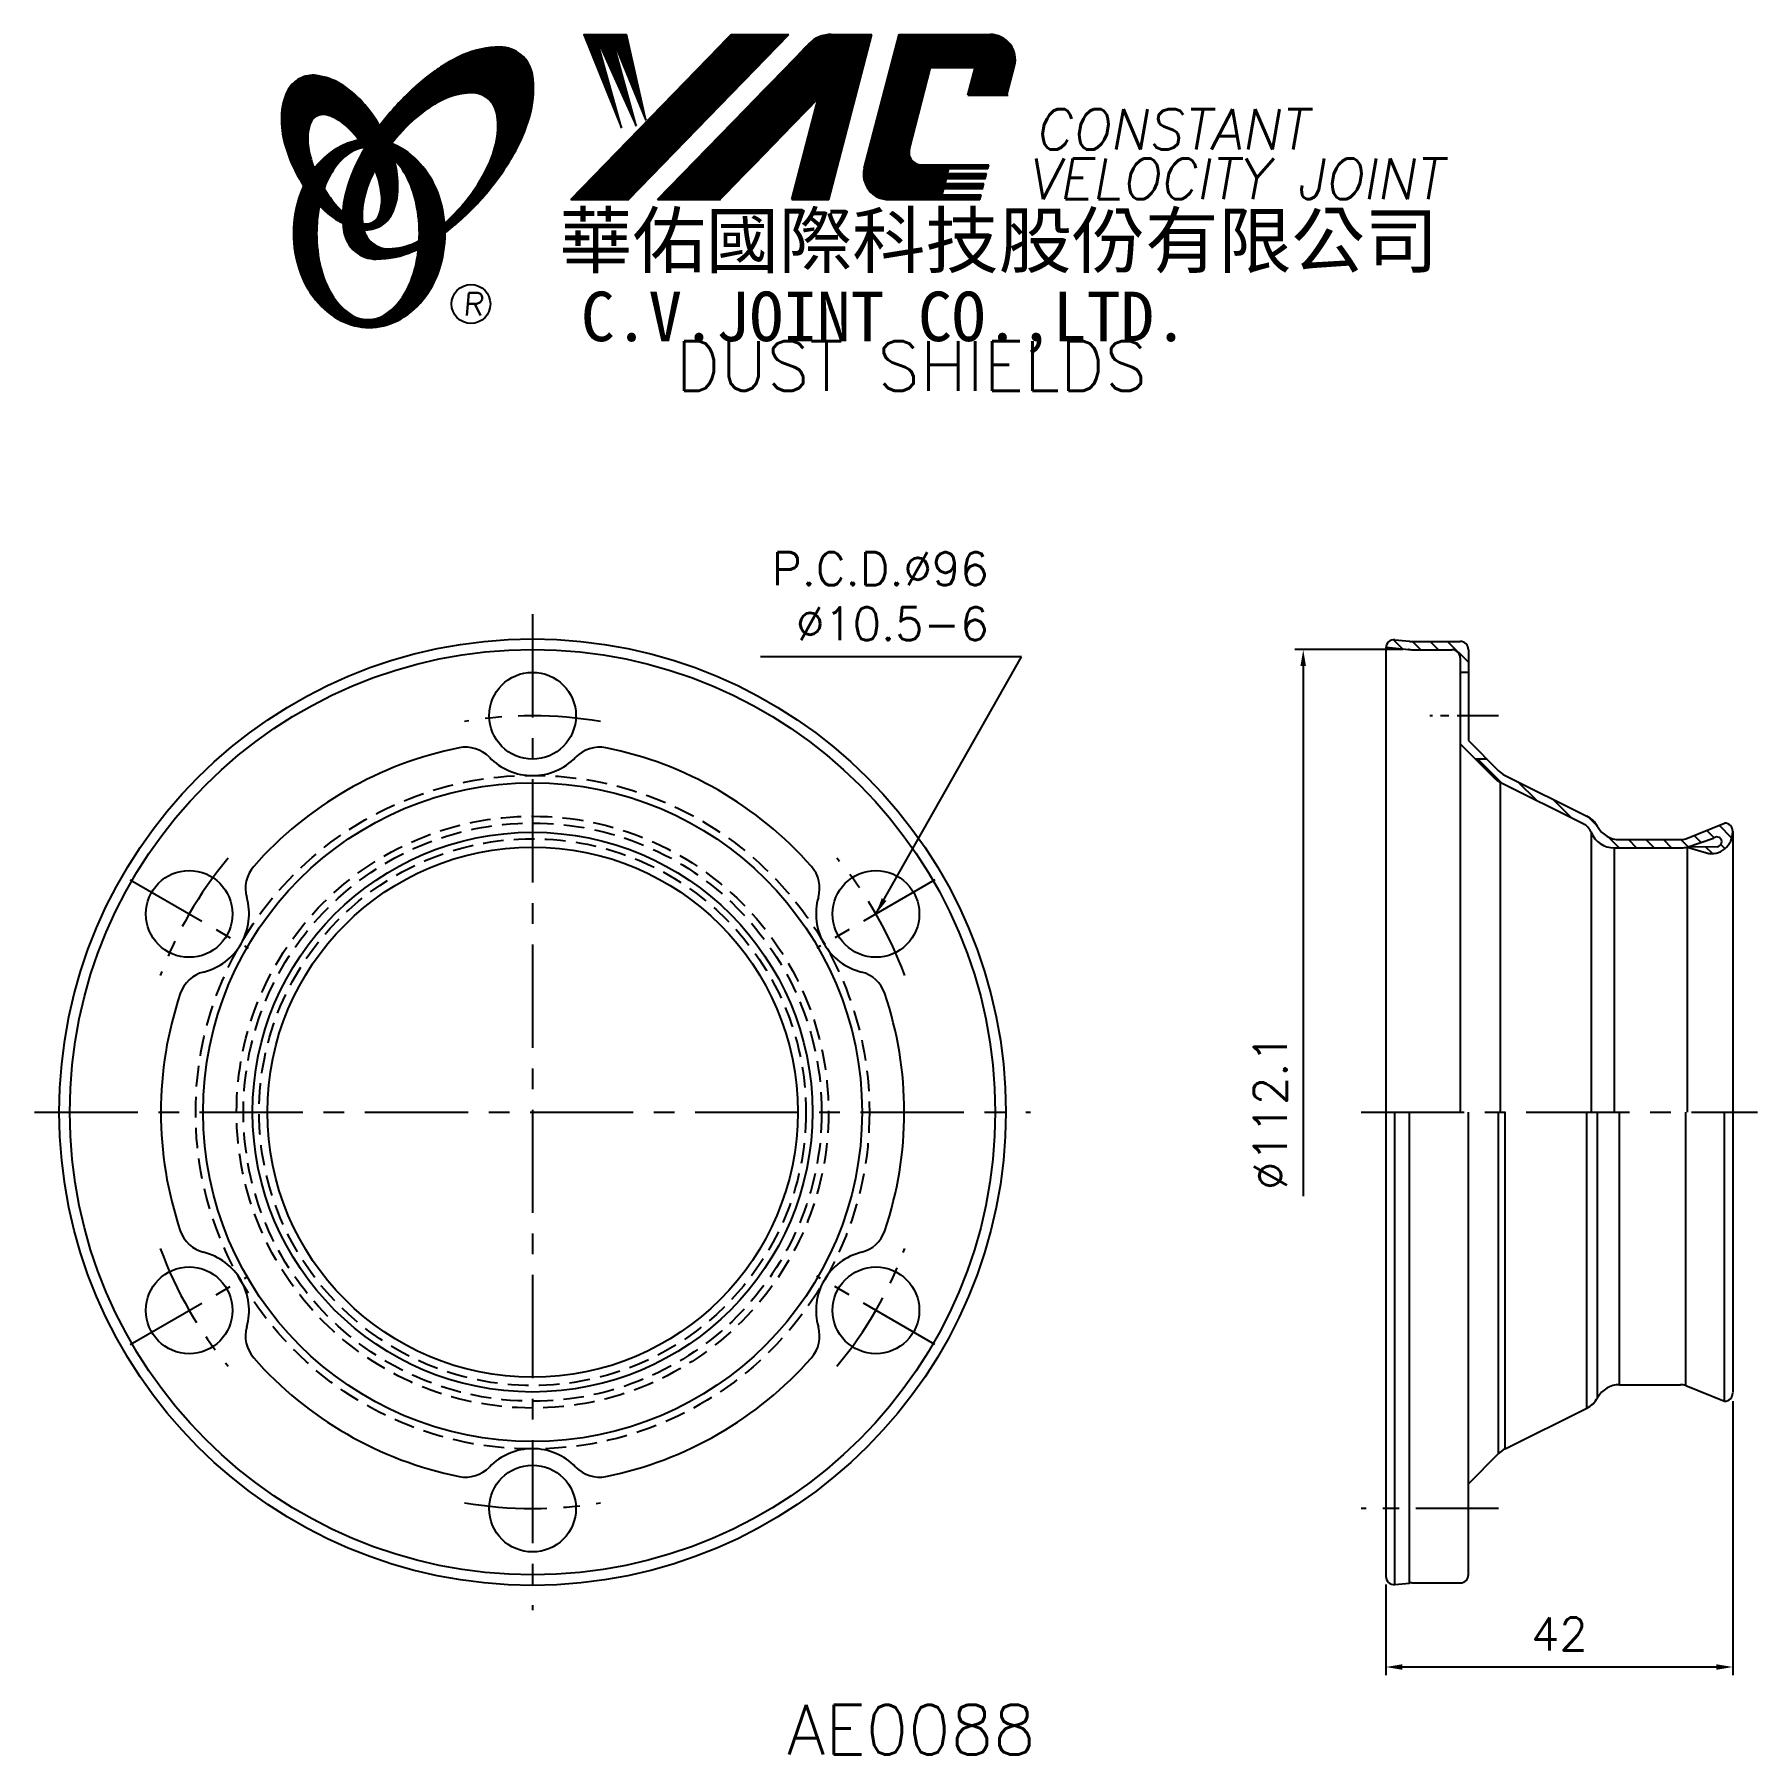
# Model space of a CAD drawing. Extents: x 67 to 276, y 1 to 210.
import ezdxf
from ezdxf.enums import TextEntityAlignment as Align

# ---------------------------------------------------------------- set-up
doc = ezdxf.new("R2010")
doc.units = 0
doc.header["$LTSCALE"] = 10
doc.header["$MEASUREMENT"] = 0
doc.linetypes.add('CENTER', pattern=[2, 1.25, -0.25, 0.25, -0.25])
doc.linetypes.add('HIDDEN', pattern=[0.375, 0.25, -0.125])
doc.layers.get('0').update_dxf_attribs({"linetype": 'CONTINUOUS'})
doc.layers.get('DEFPOINTS').update_dxf_attribs({"linetype": 'CONTINUOUS'})
doc.layers.add('4', color=4, linetype='CONTINUOUS')
doc.styles.add('CHINA', font='KAIU.TTF')
doc.styles.add('ITALICC', font='simplex.shx')
doc.dimstyles.new('STANDARD$0', dxfattribs={"dimtxt": 4, "dimasz": 2, "dimexe": 1, "dimexo": 1, "dimgap": 2, "dimtad": 1, "dimdec": 4, "dimzin": 10, "dimtxsty": 'ITALICC', "dimcen": 2, "dimclrd": 5, "dimclre": 5, "dimclrt": 18, "dimaunit": 1, "dimazin": 3, "dimtp": 0.1, "dimtfac": 0.7, "dimtdec": 4, "dimtmove": 0, "dimatfit": 3, "dimtolj": 1, "dimtzin": 10})
doc.dimstyles.new('STANDARD$7', dxfattribs={"dimtxt": 4, "dimasz": 2, "dimexe": 1, "dimexo": 1, "dimgap": 2, "dimtad": 1, "dimdec": 4, "dimzin": 10, "dimtxsty": 'ITALICC', "dimcen": -2, "dimclrd": 5, "dimclre": 5, "dimclrt": 18, "dimaunit": 1, "dimazin": 3, "dimtp": 2, "dimtfac": 0.75, "dimtdec": 4, "dimtmove": 0, "dimatfit": 3, "dimtolj": 1, "dimtzin": 10})
pattern_1 = [(45, (-2.073228, 2.159181), (-0.00883883476, 0.00883883476), [])]
pattern_2 = [(45, (166.517318, -34.145229), (-0.00727476112, 0.00727476112), [])]

# ---------------------------------------------------------------- blocks, each defined once
blk = doc.blocks.new('*D13')
at = {"color": 5, "linetype": 'BYBLOCK'}
for p, q in [((232.77, 135.1), (219.67, 135.1)), ((220.67, 133.1), (220.67, 68.91))]:
    blk.add_line(p, q, dxfattribs=at)
blk.add_solid([(220.33, 133.1), (221, 133.1), (220.67, 135.1)], dxfattribs=at)
at = {"layer": 'DEFPOINTS', "color": 0, "linetype": 'BYBLOCK'}
for p in [(220.67, 135.1), (233.77, 135.1), (230.67, 23.1)]:
    blk.add_point(p, dxfattribs=at)
at = {"color": 18, "linetype": 'BYBLOCK', "insert": (216.67, 79.1), "char_height": 4, "attachment_point": 5, "rotation": 90, "style": 'ITALICC'}
blk.add_mtext('\\A1;∅112.1', dxfattribs=at)
blk = doc.blocks.new('*D14')
at = {"color": 5, "linetype": 'BYBLOCK'}
for p, q in [((272.67, 44.1), (272.67, 10.91)), ((230.67, 21.9), (230.67, 10.91)), ((270.67, 11.91), (232.67, 11.91))]:
    blk.add_line(p, q, dxfattribs=at)
for points in [[(232.67, 12.24), (232.67, 11.57), (230.67, 11.91)], [(270.67, 12.24), (270.67, 11.57), (272.67, 11.91)]]:
    blk.add_solid(points, dxfattribs=at)
at = {"layer": 'DEFPOINTS', "color": 0, "linetype": 'BYBLOCK'}
for p in [(272.67, 45.1), (230.67, 22.9), (230.67, 11.91)]:
    blk.add_point(p, dxfattribs=at)
at = {"color": 18, "linetype": 'BYBLOCK', "insert": (251.67, 15.91), "char_height": 4, "attachment_point": 5, "style": 'ITALICC'}
blk.add_mtext('\\A1;42', dxfattribs=at)

msp = doc.modelspace()

# ---------------------------------------------------------------- hatches: boundary and pattern name
at = {"layer": '4', "linetype": 'CONTINUOUS'}
h = msp.add_hatch(dxfattribs=at)
h.set_pattern_fill('ANSI31', color=5, scale=0.1, style=0)
h.set_pattern_definition(pattern_1)
h.paths.add_polyline_path([(158.38548, 209.59016), (151.42817, 209.59016), (132.01156, 189.5864), (138.96887, 189.5864)])
h.paths.add_polyline_path([(161.93237, 201.82459), (158.752, 189.5864), (163.23298, 189.5864), (168.43142, 209.59016), (163.53469, 209.59016, 0.202785967), (160.80062, 208.43375), (142.50648, 189.5864), (150.0534, 189.5864)])
h.paths.add_polyline_path([(175.55948, 205.59175), (180.95319, 205.59175), (180.08418, 202.24773), (184.801, 202.24773), (185.71771, 205.7753, 0.490800957), (182.76751, 209.59016), (171.7332, 209.59016), (167.52614, 193.40127, 0.490800957), (170.47634, 189.5864), (181.51066, 189.5864), (181.66511, 190.18072), (176.94829, 190.18072), (177.14165, 190.9248), (181.85847, 190.9248), (182.01703, 191.53494), (177.30021, 191.53494), (177.46145, 192.15541), (182.17828, 192.15541), (182.33446, 192.7564), (177.61764, 192.7564), (177.77444, 193.35978), (182.49126, 193.35978), (182.60799, 193.80897), (174.46824, 193.80897, -0.490800957), (172.99314, 195.7164)])
h = msp.add_hatch(dxfattribs=at)
h.set_pattern_fill('ANSI31', color=1, scale=0.1, style=0)
h.set_pattern_definition(pattern_1)
h.paths.add_polyline_path([(138.74354, 209.59016), (133.56621, 209.59016), (138.13698, 198.28643), (135.07104, 209.24441), (139.90578, 198.52208), (136.95777, 209.24441), (141.08499, 199.22905)])
h = msp.add_hatch(dxfattribs=at)
h.set_pattern_fill('ANSI31', color=5, scale=0.082305, style=0)
h.set_pattern_definition([(45, (-2.073228, 2.159181), (-0.00727476112, 0.00727476112), [])])
h.paths.add_polyline_path([(119.96224, 202.52769, -0.172879177), (121.90372, 201.86912, -0.172879177), (122.99101, 200.13107, -0.104527385), (123.01879, 196.80288, -0.065680101), (121.84926, 193.40092, -0.051823203), (119.40884, 189.55853, -0.044272532), (116.73387, 186.7322, -0.020203161), (116.78745, 185.59428, 0.006517006), (117.192, 185.90635, 0.049863361), (121.74543, 190.31942, 0.049863361), (125.33507, 195.54658, 0.063682799), (127.15611, 200.17393, 0.103597411), (127.34541, 204.7579, 0.177892575), (125.9968, 207.12818, 0.177892575), (123.43441, 208.0615, 0.103597411), (118.94661, 207.10846, 0.063682799), (114.68887, 204.53938, 0.049863361), (110.13544, 200.12632, 0.016070017), (108.86475, 198.52001, -0.007061632), (109.11203, 198.08298, -0.031648676), (110.06461, 196.0464, -0.008069351), (110.49652, 196.61071, -0.051823203), (113.67489, 199.86917, -0.065680101), (116.71682, 201.78952, -0.104527385)])
h.paths.add_polyline_path([(106.88657, 189.36637, -0.065680101), (108.05611, 192.76832, -0.006063428), (108.30005, 193.24334, 0.027613469), (107.57321, 194.83141, 0.017011252), (107.03979, 195.76638, 0.007829282), (106.54581, 194.89916, 0.063682799), (104.72476, 190.27181, 0.103597411), (104.53546, 185.68784, 0.177892575), (105.88407, 183.31756, 0.177892575), (108.44646, 182.38423, 0.103597411), (112.93426, 183.33728, 0.008811776), (113.56123, 183.62736, 0.013922709), (113.63855, 184.59717, -0.009086703), (113.18854, 184.37972, -0.104527385), (109.94312, 183.64156, -0.172879177), (108.00164, 184.30012, -0.172879177), (106.91435, 186.03818, -0.104527385)])
h = msp.add_hatch(dxfattribs=at)
h.set_pattern_fill('ANSI31', color=3, scale=0.082305, style=0)
h.set_pattern_definition(pattern_2)
h.paths.add_polyline_path([(104.16574, 203.57852, 0.106488277), (101.22386, 204.61709, 0.158297415), (99.13366, 204.22205, 0.158297415), (97.67433, 202.67436, 0.106488277), (96.96352, 199.63659, 0.071723199), (97.38156, 196.32364, 0.058080454), (98.92655, 192.50825, 0.058080454), (101.30759, 189.15046, 0.071723199), (103.87283, 187.01271, 0.020895977), (104.41302, 186.71072, -0.030777155), (104.39711, 188.08694, -0.042059526), (103.30076, 189.2497, -0.04691039), (101.68159, 191.73085, -0.04691039), (100.55331, 194.47033, -0.060581117), (100.15121, 196.7324, -0.10187153), (100.46283, 198.8206, -0.185892489), (101.24292, 199.71224, -0.185892489), (102.41956, 199.85036, -0.10187153), (104.31721, 198.92483, -0.060581117), (105.95405, 197.31256, -0.04691039), (107.57321, 194.83141, -0.04691039), (108.70149, 192.09192, -0.060581117), (109.10359, 189.82985, -0.10187153), (108.79197, 187.74165, -0.185892489), (108.01188, 186.85001, -0.185892489), (106.83524, 186.71189, -0.002013383), (106.79444, 186.72252, 0.021593804), (106.91435, 186.03818, 0.006477741), (106.93235, 185.96114, 0.14950097), (108.90491, 186.36918, 0.158297415), (110.36424, 187.91687, 0.106488277), (111.07506, 190.95463, 0.071723199), (110.65701, 194.26759, 0.058080454), (109.11203, 198.08298, 0.058080454), (106.73098, 201.44077, 0.071723199)])
h = msp.add_hatch(dxfattribs=at)
h.set_pattern_fill('ANSI31', color=1, scale=0.082305, style=0)
h.set_pattern_definition(pattern_2)
h.paths.add_polyline_path([(105.25936, 195.25507, -0.120168026), (106.95116, 195.90846, 0.016865385), (106.35139, 196.7912, 0.076648372), (104.19517, 196.07228, 0.104809576), (101.11071, 193.55918, 0.005838257), (100.94377, 193.34698, 0.028089978), (101.68159, 191.73085, 0.014237292), (102.12372, 190.9458, -0.045767751), (103.0489, 192.88264, -0.106890197)])
h.paths.add_polyline_path([(101.228, 185.50045, -0.048711043), (101.5581, 188.88079, -0.007865741), (101.30759, 189.15046, -0.037695478), (99.67172, 191.26922, 0.03042545), (99.14639, 189.96524, 0.080710289), (98.42096, 185.50045, 0.080710289), (99.14639, 181.03566, 0.089265679), (101.11071, 177.44172, 0.104809576), (104.19517, 174.92862, 0.11926607), (107.60436, 174.10369, 0.11926607), (111.01355, 174.92862, 0.104809576), (114.09801, 177.44172, 0.089265679), (116.06233, 181.03566, 0.080710289), (116.78777, 185.50045, 0.080710289), (116.06233, 189.96524, 0.089265679), (114.09801, 193.55918, 0.104809576), (111.01355, 196.07228, 0.025513357), (110.32032, 196.38503, 0.004818181), (110.06461, 196.0464, -0.023722145), (110.60583, 194.44965, -0.065307489), (111.84101, 192.88264, -0.073950765), (113.15346, 189.68492, -0.060532391), (113.66192, 185.50045, -0.060532391), (113.15346, 181.31599, -0.073950765), (111.84101, 178.11826, -0.106890197), (109.63055, 175.74583, -0.153118262), (107.44496, 175.06046, -0.153118262), (105.25936, 175.74583, -0.106890197), (103.0489, 178.11826, -0.073950765), (101.73645, 181.31599, -0.060532391)])
h = msp.add_hatch(dxfattribs=at)
h.set_pattern_fill('ANSI31', color=5, scale=12, angle=90, style=0)
h.set_pattern_definition([(135, (11.5092, 2.1096), (-1.06066, -1.06066), [])])
h.paths.add_polyline_path([(254.56235, 114.03082, -0.183844341), (255.52534, 112.98361, 0.306846424), (258.31145, 111.09607), (266.50565, 111.09607, 0.080611572), (267.1381, 111.19871), (270.3517, 112.2699, -1.460211438), (270.73876, 111.23752), (267.1381, 111.19871), (269.7698, 110.42363, 0.493685701), (272.63272, 113.35909, 0.338241124), (271.66793, 114.09607), (266.97583, 112.19871, -0.080611572), (266.34337, 112.09607), (258.94563, 112.09607, -0.275427712), (256.30678, 113.66902, 0.154053532), (255.00957, 114.92525), (245.10336, 119.87835, -0.080611572), (244.32368, 120.44032), (242.91793, 121.84607), (241.50371, 121.84607), (243.73132, 119.61846, 0.080611572), (244.511, 119.0565)])
h.paths.add_polyline_path([(238.66793, 135.09607, -0.414213562), (239.66793, 134.09607), (239.66793, 132.34607), (240.66793, 132.34607), (240.66793, 135.09607, 0.414213562), (239.66793, 136.09607), (233.81755, 136.09607, -0.024922321), (233.51904, 136.11096), (231.76743, 136.28612, 0.414213562), (230.67289, 135.39059), (233.46917, 135.11096, 0.024922321), (233.76768, 135.09607)])

# ---------------------------------------------------------------- linework, layer by layer
at = {"layer": '4', "color": 5, "linetype": 'CONTINUOUS'}
for p, q in [((132.01156, 189.5864), (151.42817, 209.59016)), ((138.96887, 189.5864), (158.38548, 209.59016)), ((151.42817, 209.59016), (158.38548, 209.59016)), ((163.23298, 189.5864), (168.43142, 209.59016)), ((163.53469, 209.59016), (168.43142, 209.59016)), ((167.52614, 193.40127), (171.7332, 209.59016)), ((171.7332, 209.59016), (182.76751, 209.59016)), ((142.50648, 189.5864), (160.80062, 208.43375)), ((172.99314, 195.7164), (175.55948, 205.59175)), ((175.55948, 205.59175), (180.95319, 205.59175)), ((180.08418, 202.24773), (180.95319, 205.59175)), ((184.801, 202.24773), (185.71771, 205.7753)), ((150.0534, 189.5864), (161.93237, 201.82459)), ((158.752, 189.5864), (161.93237, 201.82459)), ((180.08418, 202.24773), (184.95143, 202.24773)), ((174.46824, 193.80897), (182.60799, 193.80897)), ((177.30021, 191.53494), (177.46145, 192.15541)), ((177.46145, 192.15541), (182.17828, 192.15541)), ((177.61764, 192.7564), (177.77444, 193.35978)), ((177.61764, 192.7564), (182.33446, 192.7564)), ((177.77444, 193.35978), (182.49126, 193.35978)), ((182.17828, 192.15541), (182.33446, 192.7564)), ((182.49126, 193.35978), (182.60799, 193.80897)), ((176.94829, 190.18072), (177.14165, 190.9248)), ((176.94829, 190.18072), (181.66511, 190.18072)), ((177.14165, 190.9248), (181.85847, 190.9248)), ((177.30021, 191.53494), (182.01703, 191.53494)), ((181.51066, 189.5864), (181.66511, 190.18072)), ((181.85847, 190.9248), (182.01703, 191.53494)), ((132.01156, 189.5864), (138.96887, 189.5864)), ((142.50648, 189.5864), (150.0534, 189.5864)), ((158.752, 189.5864), (163.23298, 189.5864)), ((170.47634, 189.5864), (181.51066, 189.5864))]:
    msp.add_line(p, q, dxfattribs=at)
at = {"layer": '4', "color": 1, "linetype": 'CONTINUOUS'}
for p, q in [((133.56621, 209.59016), (138.74354, 209.59016)), ((133.56621, 209.59016), (138.13698, 198.28643)), ((138.13698, 198.28643), (135.07104, 209.24441)), ((135.07104, 209.24441), (139.90578, 198.52208)), ((136.95777, 209.24441), (141.08499, 199.22905)), ((139.90578, 198.52208), (136.95777, 209.24441)), ((141.08499, 199.22905), (138.74354, 209.59016))]:
    msp.add_line(p, q, dxfattribs=at)
at = {"layer": '4', "color": 5, "linetype": 'CENTER'}
for p, q in [((127.3679, 139.39607), (127.3679, 18.79607)), ((67.0679, 79.09607), (187.6679, 79.09607)), ((227.66793, 79.09607), (275.66793, 79.09607))]:
    msp.add_line(p, q, dxfattribs=at)
at = {"layer": '4', "color": 7, "linetype": 'CONTINUOUS'}
for p, q in [((231.76743, 136.28612), (233.51904, 136.11096)), ((233.81755, 136.09607), (239.66793, 136.09607)), ((230.66793, 135.39108), (233.46917, 135.11096)), ((230.66793, 135.29108), (230.66793, 22.90106)), ((233.76768, 135.09607), (238.66793, 135.09607)), ((239.66793, 134.09607), (239.66793, 123.68186)), ((240.66793, 135.09607), (240.66793, 124.09607)), ((240.66793, 132.34607), (239.66793, 132.34607)), ((239.66793, 123.68186), (239.66793, 79.09607)), ((239.66793, 123.68186), (243.73132, 119.61846)), ((240.66793, 124.09607), (244.32368, 120.44032)), ((242.91793, 121.84607), (241.50371, 121.84607)), ((244.511, 119.0565), (244.511, 79.09607)), ((244.511, 119.0565), (254.56235, 114.03082)), ((245.10336, 119.87835), (255.00957, 114.92525)), ((255.52534, 112.98361), (255.52534, 79.09607)), ((266.97583, 112.19871), (271.66793, 114.09607)), ((272.66793, 113.09607), (272.66793, 45.15016)), ((258.31145, 111.09607), (258.31145, 79.09607)), ((258.31145, 111.09607), (266.50565, 111.09607)), ((258.94563, 112.09607), (266.34337, 112.09607)), ((267.1381, 111.19871), (270.3517, 112.2699)), ((270.76469, 111.2378), (267.1381, 111.19871)), ((267.1381, 111.19871), (267.1381, 79.09607)), ((267.1381, 111.19871), (269.7698, 110.42363)), ((231.76743, 21.90602), (231.76743, 79.09607)), ((233.51904, 22.08118), (233.51904, 79.09607)), ((240.66793, 23.09607), (240.66793, 79.09607)), ((244.32368, 37.75183), (244.32368, 79.09607)), ((245.10336, 38.31379), (245.10336, 79.09607)), ((255.00957, 43.26689), (255.00957, 79.09607)), ((256.30678, 44.52312), (256.30678, 79.09607)), ((258.94563, 46.09607), (258.94563, 79.09607)), ((266.97583, 45.99344), (266.97583, 79.09607)), ((271.66793, 44.09607), (271.66793, 79.09607)), ((258.94563, 46.09607), (266.34337, 46.09607)), ((266.97583, 45.99344), (271.66793, 44.09607)), ((245.10336, 38.31379), (255.00957, 43.26689)), ((240.66793, 34.09607), (244.32368, 37.75183)), ((240.66793, 34.09607), (244.32368, 37.75183)), ((240.66793, 23.09607), (240.66793, 34.09607)), ((231.76743, 21.90602), (233.51904, 22.08118)), ((233.81755, 22.09607), (239.66793, 22.09607)), ((233.81755, 22.09607), (239.66793, 22.09607))]:
    msp.add_line(p, q, dxfattribs=at)
at = {"layer": '4', "color": 5, "linetype": 'CENTER', "ltscale": 0.4}
msp.add_line((244.29802, 127.09607), (236.01363, 127.09607), dxfattribs=at)
at = {"layer": '4', "color": 5, "linetype": 'CENTER', "ltscale": 0.8}
for p, q in [((78.65397, 107.22107), (92.94339, 98.97107)), ((176.08182, 107.22107), (161.79241, 98.97107)), ((78.65397, 50.97107), (92.94339, 59.22107)), ((176.08182, 50.97107), (161.79241, 59.22107)), ((244.29802, 31.09607), (227.66793, 31.09607))]:
    msp.add_line(p, q, dxfattribs=at)
at = {"layer": '4', "color": 5, "linetype": 'CONTINUOUS'}
for points in [[(116.78745, 185.59428, 0.006517006), (117.192, 185.90635, 0.049863361), (121.74543, 190.31942, 0.049863361), (125.33507, 195.54658, 0.063682799), (127.15611, 200.17393, 0.103597411), (127.34541, 204.7579, 0.177892575), (125.9968, 207.12818, 0.177892575), (123.43441, 208.0615, 0.103597411), (118.94661, 207.10846, 0.063682799), (114.68887, 204.53938, 0.049863361), (110.13544, 200.12632, 0.016070017), (108.86475, 198.52001)], [(116.73387, 186.7322, 0.044272532), (119.40884, 189.55853, 0.051823203), (121.84926, 193.40092, 0.065680101), (123.01879, 196.80288, 0.104527385), (122.99101, 200.13107, 0.172879177), (121.90372, 201.86912, 0.172879177), (119.96224, 202.52769, 0.104527385), (116.71682, 201.78952, 0.065680101), (113.67489, 199.86917, 0.051823203), (110.49652, 196.61071, 0.008069351), (110.06461, 196.0464)], [(107.03979, 195.76638, 0.007829282), (106.54581, 194.89916, 0.063682799), (104.72476, 190.27181, 0.103597411), (104.53546, 185.68784, 0.177892575), (105.88407, 183.31756, 0.177892575), (108.44646, 182.38423, 0.103597411), (112.93426, 183.33728, 0.008811776), (113.56123, 183.62736, 0.008811776)], [(108.30005, 193.24334, 0.006063428), (108.05611, 192.76832, 0.065680101), (106.88657, 189.36637, 0.104527385), (106.91435, 186.03818, 0.172879177), (108.00164, 184.30012, 0.172879177), (109.94312, 183.64156, 0.104527385), (113.18854, 184.37972, 0.009086703), (113.63855, 184.59717, 0.009086703)]]:
    msp.add_lwpolyline(points, format="xyb", dxfattribs=at)
at = {"layer": '4', "color": 3, "linetype": 'CONTINUOUS'}
for points in [[(106.93235, 185.96114, 0.14950097), (108.90491, 186.36918, 0.158297415), (110.36424, 187.91687, 0.106488277), (111.07506, 190.95463, 0.071723199), (110.65701, 194.26759, 0.058080454), (109.11203, 198.08298, 0.058080454), (106.73098, 201.44077, 0.071723199), (104.16574, 203.57852, 0.106488277), (101.22386, 204.61709, 0.158297415), (99.13366, 204.22205, 0.158297415), (97.67433, 202.67436, 0.106488277), (96.96352, 199.63659, 0.071723199), (97.38156, 196.32364, 0.058080454), (98.92655, 192.50825, 0.058080454), (101.30759, 189.15046, 0.071723199), (103.87283, 187.01271, 0.020895977), (104.41302, 186.71072, 0.020895977)], [(106.79444, 186.72252, 0.002013383), (106.83524, 186.71189, 0.185892489), (108.01188, 186.85001, 0.185892489), (108.79197, 187.74165, 0.10187153), (109.10359, 189.82985, 0.060581117), (108.70149, 192.09192, 0.04691039), (107.57321, 194.83141, 0.04691039), (105.95405, 197.31256, 0.060581117), (104.31721, 198.92483, 0.10187153), (102.41956, 199.85036, 0.185892489), (101.24292, 199.71224, 0.185892489), (100.46283, 198.8206, 0.10187153), (100.15121, 196.7324, 0.060581117), (100.55331, 194.47033, 0.04691039), (101.68159, 191.73085, 0.04691039), (103.30076, 189.2497, 0.042059526), (104.39711, 188.08694, 0.042059526)]]:
    msp.add_lwpolyline(points, format="xyb", dxfattribs=at)
at = {"layer": '4', "color": 1, "linetype": 'CONTINUOUS'}
for points in [[(99.67172, 191.26922, 0.03042545), (99.14639, 189.96524, 0.080710289), (98.42096, 185.50045, 0.080710289), (99.14639, 181.03566, 0.089265679), (101.11071, 177.44172, 0.104809576), (104.19517, 174.92862, 0.11926607), (107.60436, 174.10369, 0.11926607), (111.01355, 174.92862, 0.104809576), (114.09801, 177.44172, 0.089265679), (116.06233, 181.03566, 0.080710289), (116.78777, 185.50045, 0.080710289), (116.06233, 189.96524, 0.089265679), (114.09801, 193.55918, 0.104809576), (111.01355, 196.07228, 0.025513357), (110.32032, 196.38503, 0.025513357)], [(106.35139, 196.7912, 0.076648372), (104.19517, 196.07228, 0.104809576), (101.11071, 193.55918, 0.005838257), (100.94377, 193.34698, 0.005838257)], [(101.5581, 188.88079, 0.048711043), (101.228, 185.50045, 0.060532391), (101.73645, 181.31599, 0.073950765), (103.0489, 178.11826, 0.106890197), (105.25936, 175.74583, 0.153118262), (107.44496, 175.06046, 0.153118262), (109.63055, 175.74583, 0.106890197), (111.84101, 178.11826, 0.073950765), (113.15346, 181.31599, 0.060532391), (113.66192, 185.50045, 0.060532391), (113.15346, 189.68492, 0.073950765), (111.84101, 192.88264, 0.065307489), (110.60583, 194.44965)], [(106.95116, 195.90846, 0.120168026), (105.25936, 195.25507, 0.106890197), (103.0489, 192.88264, 0.045767751), (102.12372, 190.9458, 0.045767751)]]:
    msp.add_lwpolyline(points, format="xyb", dxfattribs=at)
at = {"layer": '4', "color": 5, "linetype": 'CONTINUOUS'}
msp.add_circle((119.9086, 176.95473), 2.35282, dxfattribs=at)
at = {"layer": '4', "color": 7, "linetype": 'CONTINUOUS'}
for centre, radius in [((127.3679, 79.09607), 57.3), ((127.3679, 79.09607), 56.01489), ((127.3679, 127.09607), 5.25), ((127.3679, 79.09607), 39.89132), ((127.3679, 79.09607), 33.88754), ((127.3679, 79.09607), 32.10263), ((85.79868, 103.09607), 5.25), ((168.93711, 103.09607), 5.25), ((85.79868, 55.09607), 5.25), ((168.93711, 55.09607), 5.25), ((127.3679, 31.09607), 5.25)]:
    msp.add_circle(centre, radius, dxfattribs=at)
at = {"layer": '4', "color": 5, "linetype": 'HIDDEN'}
for radius in [40.78228, 35.82918, 35, 33.10263]:
    msp.add_circle((127.3679, 79.09607), radius, dxfattribs=at)
at = {"layer": '4', "color": 5, "linetype": 'CONTINUOUS'}
for centre, radius, start, end in [((163.53469, 205.77992), 3.81024, 90, 135.8533387), ((182.76751, 206.54197), 3.04819, 345.4326059, 90), ((174.46824, 195.33307), 1.5241, 165.4326059, 270), ((170.47634, 192.6346), 3.04819, 165.4326059, 270)]:
    msp.add_arc(centre, radius, start, end, dxfattribs=at)
at = {"layer": '4', "color": 7, "linetype": 'CONTINUOUS'}
for centre, radius, start, end in [((231.66793, 135.29108), 1, 84.2894069, 180), ((233.81755, 139.09607), 3, 264.2894069, 270), ((239.66793, 135.09607), 1, 0, 90), ((233.76768, 138.09607), 3, 264.2894069, 270), ((238.66793, 134.09607), 1, 0, 90), ((127.3679, 79.09607), 45, 101.3933583, 138.6066417), ((119.2686, 119.28813), 4, 43.9507153, 101.3933583), ((135.46719, 119.28813), 4, 78.6066417, 136.0492847), ((127.3679, 79.09607), 45, 41.3933583, 78.6066417), ((127.3679, 127.09607), 7.25, 223.9507153, 316.0492847), ((245.85265, 121.73978), 3, 225, 243.4349488), ((246.445, 122.56164), 3, 225, 243.4349488), ((253.66793, 112.24197), 3, 28.4038725, 63.4349488), ((253.66793, 112.24197), 2, 21.766222, 63.4349488), ((258.31145, 114.09607), 3, 201.766222, 270), ((258.94563, 115.09607), 3, 208.4038725, 270), ((270.07706, 112.98778), 2.58249, 263.1670404, 8.266619), ((271.66793, 113.09607), 1, 0, 90), ((266.34337, 114.09607), 2, 270, 288.4349488), ((266.50565, 113.09607), 2, 270, 288.4349488), ((270.74535, 111.82874), 0.59126, 271.8741035, 131.7426981), ((96.6102, 106.20629), 4, 138.6066417, 196.0492847), ((158.12559, 106.20629), 4, 343.9507153, 41.3933583), ((85.79868, 103.09607), 7.25, 283.9507153, 16.0492847), ((168.93711, 103.09607), 7.25, 163.9507153, 256.0492847), ((88.51091, 92.17791), 4, 103.9507153, 161.3933583), ((166.22488, 92.17791), 4, 18.6066417, 76.0492847), ((127.3679, 79.09607), 45, 161.3933583, 198.6066417), ((127.3679, 79.09607), 45, 341.3933583, 18.6066417), ((88.51091, 66.01424), 4, 198.6066417, 256.0492847), ((166.22488, 66.01424), 4, 283.9507153, 341.3933583), ((85.79868, 55.09607), 7.25, 343.9507153, 76.0492847), ((168.93711, 55.09607), 7.25, 103.9507153, 196.0492847), ((96.6102, 51.98585), 4, 163.9507153, 221.3933583), ((158.12559, 51.98585), 4, 318.6066417, 16.0492847), ((127.3679, 79.09607), 45, 221.3933583, 258.6066417), ((127.3679, 79.09607), 45, 281.3933583, 318.6066417), ((258.94563, 43.09607), 3, 90, 151.5961275), ((266.34337, 44.09607), 2, 71.5650512, 90), ((253.66793, 45.95017), 3, 296.5650512, 331.5961275), ((271.66793, 45.09607), 1, 270, 0), ((127.3679, 31.09607), 7.25, 43.9507153, 136.0492847), ((246.445, 35.63051), 3, 116.5650512, 135), ((246.445, 35.63051), 3, 116.5650512, 135), ((119.2686, 38.90401), 4, 258.6066417, 316.0492847), ((135.46719, 38.90401), 4, 223.9507153, 281.3933583), ((239.66793, 23.09607), 1, 270, 360), ((231.66793, 22.90106), 1, 180, 275.7105931), ((233.81755, 19.09607), 3, 90, 95.7105931), ((233.81755, 19.09607), 3, 90, 95.7105931)]:
    msp.add_arc(centre, radius, start, end, dxfattribs=at)
at = {"layer": '4', "color": 5, "linetype": 'CENTER', "ltscale": 0.8}
for start, end in [(80.1401261, 99.8598739), (140.1401261, 159.8598739), (20.1401261, 39.8598739), (200.1401261, 219.8598739), (320.1401261, 339.8598739), (260.1401261, 279.8598739)]:
    msp.add_arc((127.3679, 79.09607), 48, start, end, dxfattribs=at)
at = {"layer": '4', "color": 7, "linetype": 'CONTINUOUS'}
msp.add_point((233.46917, 135.11096), dxfattribs=at)

# ---------------------------------------------------------------- texts
at = {"layer": '4', "color": 5, "linetype": 'CONTINUOUS', "style": 'ITALICC'}
for s, height, oblique, p in [('CONSTANT', 4.9, 10, (188.16038, 195.65687)), ('VELOCITY JOINT', 4.9, 10, (187.28215, 189.66149)), ('R', 2.75625, 5, (118.94991, 175.54513))]:
    msp.add_text(s, height=height, dxfattribs=dict(at, oblique=oblique)).set_placement(p)
at = {"layer": '4', "color": 7, "linetype": 'CONTINUOUS', "style": 'CHINA'}
for s, height, p in [('華佑國際科技股份有限公司', 6.5, (130.59821, 181.39656)), ('C.V.JOINT CO.,LTD.', 6, (133.22684, 172.45034))]:
    msp.add_text(s, height=height, dxfattribs=at).set_placement(p)
at = {"layer": '4', "color": 18, "linetype": 'CONTINUOUS', "style": 'ITALICC'}
for s, p in [('DUST SHIELDS', (173.22957, 166.45752)), ('AE0088', (173.22957, 1.31013))]:
    msp.add_text(s, height=6, dxfattribs=at).set_placement(p, align=Align.CENTER)
at = {"layer": '4', "color": 18, "linetype": 'CONTINUOUS', "insert": (182.58139, 141.56186), "char_height": 4, "attachment_point": 6, "style": 'ITALICC'}
msp.add_mtext('\\A1;P.C.D.%%C96\\P%%C10.5-6', dxfattribs=at)

# ---------------------------------------------------------------- dimensions: what is measured, and where the dimension line sits
at = {"layer": '4', "color": 7, "linetype": 'CONTINUOUS'}
dim = msp.add_linear_dim(base=(220.66791, 135.09607), p1=(230.66793, 23.09607), p2=(233.76768, 135.09607), angle=90, text='%%C112.1', dimstyle='STANDARD$0', override={"dimcen": -2, "dimse1": 1, "dimsd1": 1}, dxfattribs=at)
dim.commit()
dim.dimension.update_dxf_attribs({"geometry": '*D13', "text_midpoint": (216.66791, 79.09607)})
dim = msp.add_linear_dim(base=(230.66793, 11.90607), p1=(272.66793, 45.09607), p2=(230.66793, 22.90106), text='42', dimstyle='STANDARD$0', dxfattribs=at)
dim.commit()
dim.dimension.update_dxf_attribs({"geometry": '*D14', "text_midpoint": (251.66793, 15.90607)})

# ---------------------------------------------------------------- leaders
at = {"layer": '4', "color": 5, "linetype": 'CONTINUOUS', "annotation_type": 0, "has_hookline": 1, "hookline_direction": 1, "text_width": 27.61905}
msp.add_leader([(168.93711, 103.09607), (186.58139, 134.22853), (184.58139, 134.22853)], dimstyle='STANDARD$7', dxfattribs=at)

doc.saveas('drawing.dxf')
